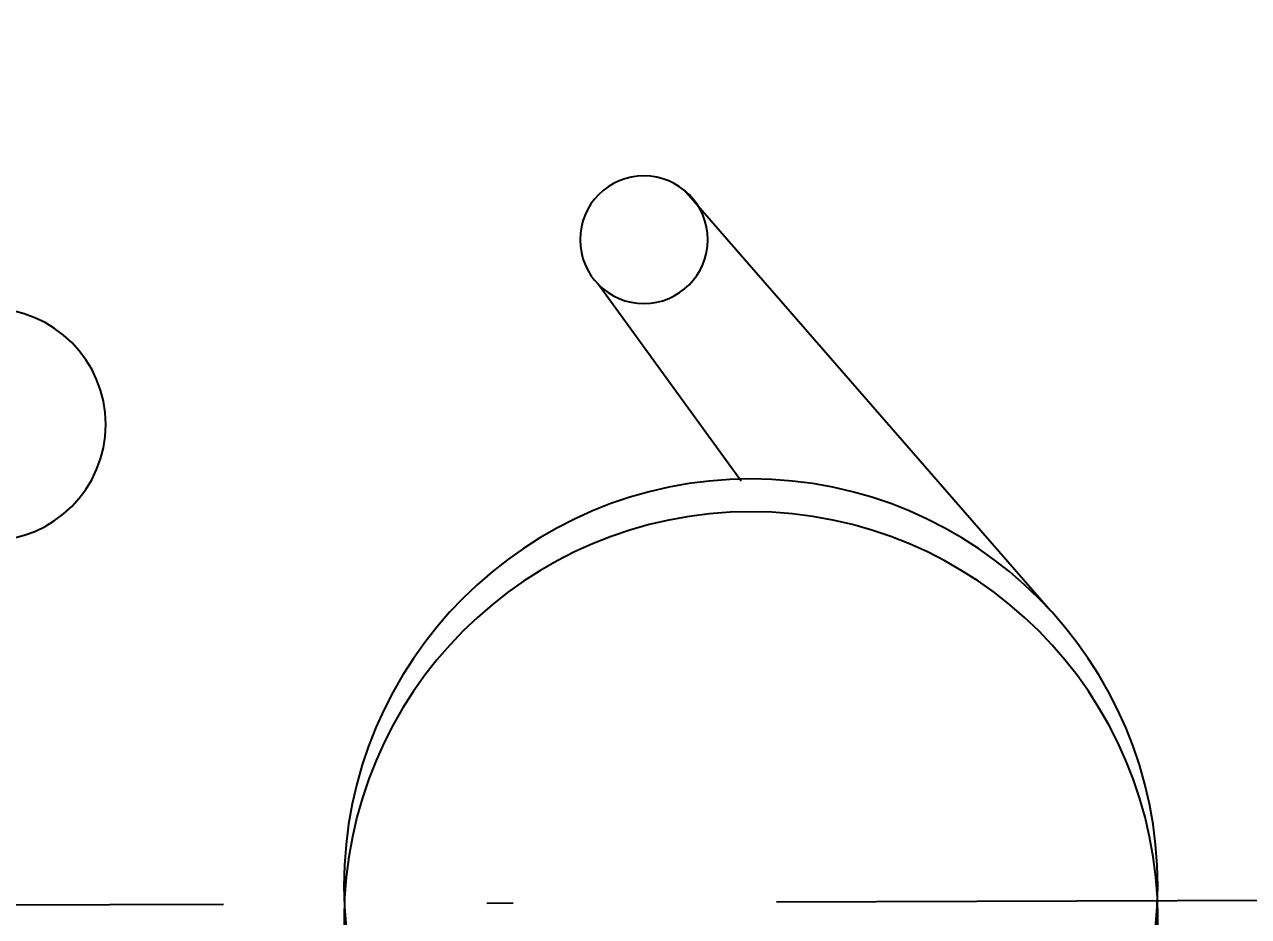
# Model space of a CAD drawing. Header units: millimetres. Extents: x -4 to 3776, y -4 to 4079.
# Drawn here: x 333.922 to 338.571, y 171.743 to 175.129 of the extents above; entities that cross this region are included whole.
import ezdxf
from ezdxf import colors
from ezdxf.entities.mleader import LeaderData, LeaderLine
from ezdxf.math import Vec2, Vec3

# ---------------------------------------------------------------- set-up
doc = ezdxf.new("R2010")
doc.units = ezdxf.units.MM
doc.linetypes.add('点划线-1', pattern=[7, 5, -1, 0, -1])
doc.layers.add('BK_kedu', color=255, linetype='Continuous')
doc.styles.get("Standard").update_dxf_attribs({"font": 'arial.ttf'})

# ---------------------------------------------------------------- blocks, each defined once
blk = doc.blocks.new('NJMFGNJ')
for p, q in [((339.5588, 206.825), (340.9446, 208.4273)), ((340.7324, 207.3218), (341.2719, 208.0709))]:
    blk.add_line(p, q)
at = {"color": 6, "linetype": '点划线-1'}
blk.add_line((321.4036, 205.7221), (354.0541, 205.7221), dxfattribs=at)
for centre, radius in [((341.0978, 208.2395), 0.2424), ((343.5844, 207.5475), 0.4402), ((340.7011, 205.7843), 1.5453), ((340.7011, 205.6598), 1.5453)]:
    blk.add_circle(centre, radius)

msp = doc.modelspace()

# ---------------------------------------------------------------- block references
at = {"xscale": -1, "rotation": 0.2223038210638429}
msp.add_blockref('NJMFGNJ', (678.1779, -32.6023), dxfattribs=at)

# ---------------------------------------------------------------- leaders
at = {"layer": 'BK_kedu'}
ml = msp.add_multileader_mtext('Standard', dxfattribs=at)
ml.set_content('', color=256)
ml.set_leader_properties()
ml.build(insert=Vec2(0, 0))
ml.multileader.update_dxf_attribs({"text_right_attachment_type": 6, "dogleg_length": 0.36, "arrow_head_size": 0.18})
ctx = ml.context
ctx.base_point, ctx.char_height, ctx.arrow_head_size, ctx.landing_gap_size, ctx.plane_origin = Vec3(3775.9986, 4079.3284), 0.18, 0.18, 0.09, Vec3(3774.6386, 4079.3284)
ctx.right_attachment = 6
notes = []
notes.append((ctx, [(0, (0, 0, 0), (0, 0), (1, 0), 1, [])]))
ctx.mtext.insert, ctx.mtext.flow_direction = Vec3(3776.0886, 4079.4184), 5
for ctx, leaders in notes:
    for number, flags, end, landing, length, lines in leaders:
        leader = LeaderData()
        leader.index, (leader.has_last_leader_line, leader.has_dogleg_vector, leader.attachment_direction) = number, flags
        leader.last_leader_point, leader.dogleg_vector, leader.dogleg_length = Vec3(end), Vec3(landing), length
        for number, points, colour, breaks in lines:
            line = LeaderLine()
            line.index, line.vertices, line.color, line.breaks = number, Vec3.list(points), colors.encode_raw_color(colour), breaks
            leader.lines.append(line)
        ctx.leaders.append(leader)

doc.saveas('drawing.dxf')
